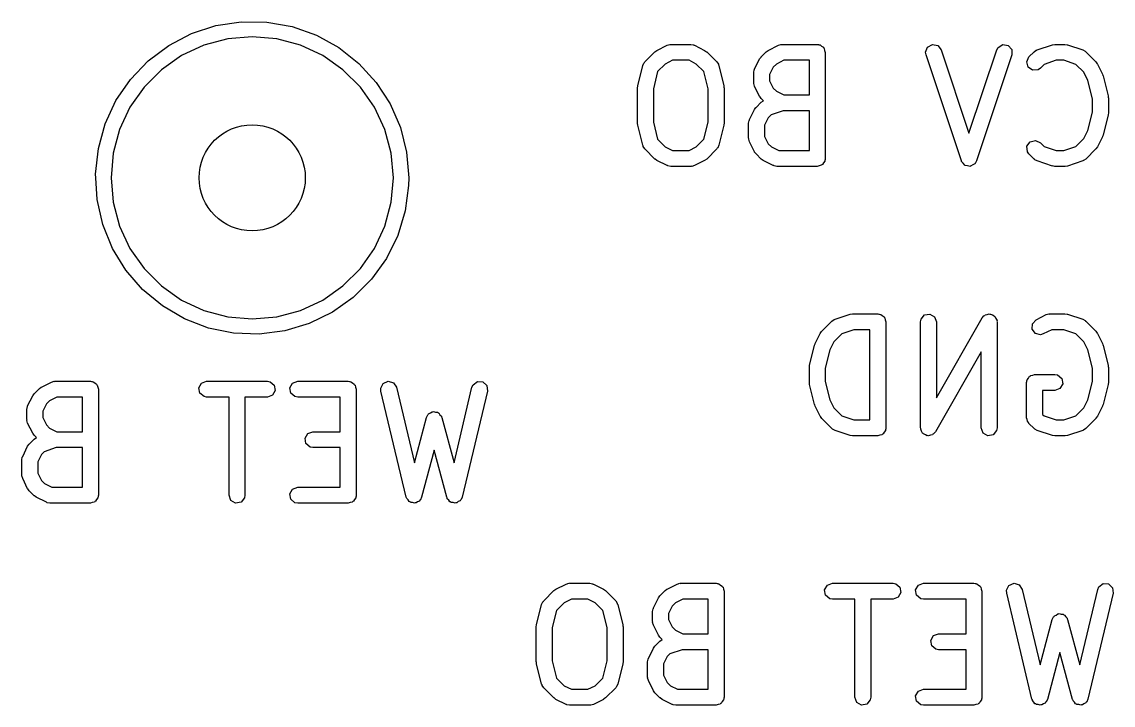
# Model space of a CAD drawing. Extents: x 62 to 228, y -146 to -46.
# Drawn here: x 208.01 to 218.29, y -136.42 to -129.97 of the extents above; entities that cross this region are included whole.
import ezdxf

# ---------------------------------------------------------------- set-up
doc = ezdxf.new("R2010")
doc.units = 0
doc.layers.add('BLACK', color=7, linetype='CONTINUOUS')

msp = doc.modelspace()

# ---------------------------------------------------------------- linework, layer by layer
at = {"layer": 'BLACK', "linetype": 'CONTINUOUS'}
for p, q in [((209.613, -130.085), (209.843, -130.01)), ((209.843, -130.01), (210.082, -129.974)), ((210.082, -129.974), (210.324, -129.977)), ((210.324, -129.977), (210.562, -130.019)), ((210.562, -130.019), (210.79, -130.1)), ((209.399, -130.197), (209.613, -130.085)), ((209.954, -130.135), (209.73, -130.195)), ((210.185, -130.115), (209.954, -130.135)), ((210.416, -130.135), (210.185, -130.115)), ((210.64, -130.195), (210.416, -130.135)), ((210.79, -130.1), (211.001, -130.216)), ((209.206, -130.342), (209.399, -130.197)), ((209.73, -130.195), (209.52, -130.293)), ((210.85, -130.293), (210.64, -130.195)), ((211.001, -130.216), (211.191, -130.366)), ((213.979, -130.257), (213.997, -130.244)), ((213.997, -130.244), (213.998, -130.243)), ((213.998, -130.243), (214.093, -130.195)), ((214.093, -130.195), (214.118, -130.188)), ((214.118, -130.188), (214.123, -130.189)), ((214.123, -130.189), (214.127, -130.187)), ((214.127, -130.187), (214.317, -130.187)), ((214.317, -130.187), (214.343, -130.192)), ((214.343, -130.192), (214.346, -130.195)), ((214.346, -130.195), (214.351, -130.195)), ((214.351, -130.195), (214.446, -130.243)), ((214.446, -130.243), (214.464, -130.256)), ((215.026, -130.257), (215.045, -130.244)), ((215.045, -130.244), (215.046, -130.243)), ((215.046, -130.243), (215.141, -130.195)), ((215.141, -130.195), (215.166, -130.188)), ((215.166, -130.188), (215.17, -130.189)), ((215.17, -130.189), (215.175, -130.187)), ((215.175, -130.187), (215.508, -130.187)), ((215.508, -130.187), (215.518, -130.189)), ((215.518, -130.189), (215.521, -130.189)), ((215.521, -130.189), (215.524, -130.19)), ((215.524, -130.19), (215.534, -130.192)), ((215.534, -130.192), (215.548, -130.204)), ((215.548, -130.204), (215.565, -130.214)), ((215.565, -130.214), (215.568, -130.221)), ((215.568, -130.221), (215.573, -130.225)), ((215.573, -130.225), (215.576, -130.244)), ((215.576, -130.244), (215.583, -130.262)), ((216.528, -130.26), (216.547, -130.213)), ((216.547, -130.213), (216.592, -130.188)), ((216.592, -130.188), (216.642, -130.198)), ((216.642, -130.198), (216.674, -130.239)), ((216.674, -130.239), (216.936, -131.025)), ((216.936, -131.025), (217.199, -130.239)), ((217.199, -130.239), (217.211, -130.216)), ((217.211, -130.216), (217.255, -130.189)), ((217.255, -130.189), (217.305, -130.196)), ((217.305, -130.196), (217.34, -130.235)), ((217.34, -130.235), (217.341, -130.286)), ((217.55, -130.257), (217.571, -130.242)), ((217.571, -130.242), (217.576, -130.242)), ((217.576, -130.242), (217.579, -130.239)), ((217.579, -130.239), (217.722, -130.191)), ((217.722, -130.191), (217.744, -130.188)), ((217.744, -130.188), (217.746, -130.187)), ((217.746, -130.187), (217.841, -130.187)), ((217.841, -130.187), (217.863, -130.191)), ((217.863, -130.191), (217.865, -130.191)), ((217.865, -130.191), (218.008, -130.239)), ((218.008, -130.239), (218.031, -130.251)), ((209.039, -130.517), (209.206, -130.342)), ((209.52, -130.293), (209.33, -130.426)), ((211.04, -130.426), (210.85, -130.293)), ((213.883, -130.352), (213.979, -130.257)), ((214.145, -130.337), (214.076, -130.372)), ((214.3, -130.337), (214.145, -130.337)), ((214.368, -130.372), (214.3, -130.337)), ((214.464, -130.256), (214.466, -130.257)), ((214.466, -130.257), (214.561, -130.352)), ((214.917, -130.419), (214.965, -130.324)), ((214.965, -130.324), (214.978, -130.306)), ((214.978, -130.306), (214.979, -130.305)), ((214.979, -130.305), (215.026, -130.257)), ((215.192, -130.337), (215.124, -130.372)), ((215.433, -130.337), (215.192, -130.337)), ((215.433, -130.664), (215.433, -130.337)), ((215.583, -130.262), (215.583, -131.262)), ((216.532, -130.286), (216.528, -130.26)), ((216.865, -131.286), (216.532, -130.286)), ((217.341, -130.286), (217.008, -131.286)), ((217.481, -130.351), (217.502, -130.305)), ((217.502, -130.305), (217.55, -130.257)), ((217.758, -130.337), (217.644, -130.376)), ((217.829, -130.337), (217.758, -130.337)), ((217.944, -130.376), (217.829, -130.337)), ((218.031, -130.251), (218.033, -130.255)), ((218.033, -130.255), (218.037, -130.257)), ((218.037, -130.257), (218.132, -130.352)), ((209.33, -130.426), (209.166, -130.59)), ((211.204, -130.59), (211.04, -130.426)), ((211.191, -130.366), (211.354, -130.545)), ((213.816, -130.578), (213.864, -130.387)), ((213.864, -130.387), (213.874, -130.363)), ((213.874, -130.363), (213.88, -130.359)), ((213.88, -130.359), (213.883, -130.352)), ((214.004, -130.444), (213.964, -130.605)), ((214.076, -130.372), (214.004, -130.444)), ((214.44, -130.444), (214.368, -130.372)), ((214.48, -130.605), (214.44, -130.444)), ((214.561, -130.352), (214.576, -130.374)), ((214.576, -130.374), (214.576, -130.381)), ((214.576, -130.381), (214.581, -130.387)), ((214.581, -130.387), (214.628, -130.578)), ((214.909, -130.453), (214.914, -130.427)), ((214.909, -130.548), (214.909, -130.453)), ((214.914, -130.427), (214.916, -130.424)), ((214.916, -130.424), (214.917, -130.419)), ((215.093, -130.402), (215.059, -130.471)), ((215.124, -130.372), (215.093, -130.402)), ((217.494, -130.401), (217.481, -130.351)), ((217.536, -130.43), (217.494, -130.401)), ((217.587, -130.426), (217.536, -130.43)), ((217.609, -130.411), (217.587, -130.426)), ((217.644, -130.376), (217.609, -130.411)), ((218.018, -130.45), (217.944, -130.376)), ((218.056, -130.527), (218.018, -130.45)), ((218.132, -130.352), (218.145, -130.371)), ((218.145, -130.371), (218.146, -130.372)), ((218.146, -130.372), (218.194, -130.467)), ((208.902, -130.716), (209.039, -130.517)), ((211.354, -130.545), (211.485, -130.748)), ((214.911, -130.552), (214.909, -130.548)), ((214.91, -130.557), (214.911, -130.552)), ((215.059, -130.471), (215.059, -130.53)), ((215.059, -130.53), (215.093, -130.599)), ((218.1, -130.7), (218.056, -130.527)), ((218.194, -130.467), (218.198, -130.479)), ((218.198, -130.479), (218.2, -130.482)), ((218.2, -130.482), (218.247, -130.673)), ((209.166, -130.59), (209.033, -130.78)), ((211.337, -130.78), (211.204, -130.59)), ((213.814, -130.596), (213.816, -130.581)), ((213.814, -130.929), (213.814, -130.596)), ((213.816, -130.581), (213.816, -130.578)), ((213.964, -130.605), (213.964, -130.92)), ((214.48, -130.92), (214.48, -130.605)), ((214.628, -130.578), (214.629, -130.592)), ((214.629, -130.592), (214.63, -130.596)), ((214.63, -130.596), (214.63, -130.929)), ((214.917, -130.582), (214.91, -130.557)), ((214.965, -130.677), (214.917, -130.582)), ((215.093, -130.599), (215.124, -130.629)), ((215.124, -130.629), (215.192, -130.664)), ((208.801, -130.936), (208.902, -130.716)), ((211.485, -130.748), (211.581, -130.97)), ((214.931, -130.781), (214.979, -130.733)), ((214.966, -130.678), (214.965, -130.677)), ((214.979, -130.696), (214.966, -130.678)), ((215, -130.718), (214.979, -130.696)), ((214.979, -130.733), (215, -130.718)), ((215, -130.718), (215, -130.718)), ((215.192, -130.664), (215.433, -130.664)), ((218.1, -130.825), (218.1, -130.7)), ((218.247, -130.673), (218.248, -130.688)), ((218.248, -130.688), (218.25, -130.691)), ((218.25, -130.691), (218.25, -130.834)), ((209.033, -130.78), (208.935, -130.99)), ((211.435, -130.99), (211.337, -130.78)), ((214.869, -130.896), (214.917, -130.8)), ((214.917, -130.8), (214.93, -130.782)), ((214.93, -130.782), (214.931, -130.781)), ((215.072, -130.852), (215.046, -130.878)), ((215.187, -130.814), (215.072, -130.852)), ((215.433, -130.814), (215.187, -130.814)), ((215.433, -131.187), (215.433, -130.814)), ((218.056, -130.998), (218.1, -130.825)), ((218.247, -130.852), (218.2, -131.042)), ((218.25, -130.834), (218.247, -130.849)), ((218.247, -130.849), (218.247, -130.852)), ((208.736, -131.169), (208.801, -130.936)), ((213.815, -130.932), (213.814, -130.929)), ((213.816, -130.947), (213.815, -130.932)), ((213.864, -131.138), (213.816, -130.947)), ((213.964, -130.92), (214.004, -131.081)), ((214.44, -131.081), (214.48, -130.92)), ((214.628, -130.947), (214.581, -131.138)), ((214.63, -130.929), (214.628, -130.944)), ((214.628, -130.944), (214.628, -130.947)), ((214.861, -130.929), (214.866, -130.903)), ((214.861, -131.072), (214.861, -130.929)), ((214.866, -130.903), (214.869, -130.9)), ((214.869, -130.9), (214.869, -130.896)), ((215.046, -130.878), (215.011, -130.947)), ((215.011, -130.947), (215.011, -131.054)), ((208.935, -130.99), (208.875, -131.214)), ((211.495, -131.214), (211.435, -130.99)), ((211.581, -130.97), (211.64, -131.204)), ((215.011, -131.054), (215.046, -131.123)), ((218.018, -131.075), (218.056, -130.998)), ((218.194, -131.058), (218.146, -131.153)), ((218.2, -131.042), (218.194, -131.054)), ((218.194, -131.054), (218.194, -131.058)), ((208.71, -131.409), (208.736, -131.169)), ((213.868, -131.144), (213.864, -131.138)), ((213.868, -131.151), (213.868, -131.144)), ((213.883, -131.173), (213.868, -131.151)), ((214.004, -131.081), (214.076, -131.153)), ((214.076, -131.153), (214.145, -131.187)), ((214.3, -131.187), (214.368, -131.153)), ((214.368, -131.153), (214.44, -131.081)), ((214.564, -131.166), (214.561, -131.173)), ((214.57, -131.162), (214.564, -131.166)), ((214.581, -131.138), (214.57, -131.162)), ((214.863, -131.076), (214.861, -131.072)), ((214.862, -131.08), (214.863, -131.076)), ((214.869, -131.105), (214.862, -131.08)), ((214.917, -131.201), (214.869, -131.105)), ((215.046, -131.123), (215.076, -131.153)), ((215.076, -131.153), (215.145, -131.187)), ((217.483, -131.148), (217.512, -131.106)), ((217.488, -131.199), (217.483, -131.148)), ((217.512, -131.106), (217.562, -131.092)), ((217.562, -131.092), (217.609, -131.114)), ((217.609, -131.114), (217.644, -131.149)), ((217.644, -131.149), (217.758, -131.187)), ((217.829, -131.187), (217.944, -131.149)), ((217.944, -131.149), (218.018, -131.075)), ((218.133, -131.171), (218.132, -131.173)), ((218.146, -131.153), (218.133, -131.171)), ((208.875, -131.214), (208.855, -131.445)), ((211.515, -131.445), (211.495, -131.214)), ((211.64, -131.204), (211.66, -131.445)), ((213.979, -131.268), (213.883, -131.173)), ((213.98, -131.268), (213.979, -131.268)), ((213.998, -131.282), (213.98, -131.268)), ((214.145, -131.187), (214.3, -131.187)), ((214.466, -131.268), (214.447, -131.281)), ((214.561, -131.173), (214.466, -131.268)), ((214.918, -131.202), (214.917, -131.201)), ((214.931, -131.22), (214.918, -131.202)), ((214.979, -131.268), (214.931, -131.22)), ((214.98, -131.268), (214.979, -131.268)), ((214.998, -131.282), (214.98, -131.268)), ((215.145, -131.187), (215.433, -131.187)), ((215.582, -131.275), (215.58, -131.278)), ((215.583, -131.262), (215.581, -131.272)), ((215.581, -131.272), (215.582, -131.275)), ((217.502, -131.22), (217.488, -131.199)), ((217.55, -131.268), (217.502, -131.22)), ((217.554, -131.27), (217.55, -131.268)), ((217.556, -131.274), (217.554, -131.27)), ((217.579, -131.286), (217.556, -131.274)), ((217.758, -131.187), (217.829, -131.187)), ((218.037, -131.268), (218.016, -131.283)), ((218.132, -131.173), (218.037, -131.268)), ((214.093, -131.329), (213.998, -131.282)), ((214.098, -131.33), (214.093, -131.329)), ((214.101, -131.333), (214.098, -131.33)), ((214.127, -131.337), (214.101, -131.333)), ((214.317, -131.337), (214.127, -131.337)), ((214.322, -131.336), (214.317, -131.337)), ((214.326, -131.337), (214.322, -131.336)), ((214.351, -131.329), (214.326, -131.337)), ((214.446, -131.282), (214.351, -131.329)), ((214.447, -131.281), (214.446, -131.282)), ((215.093, -131.329), (214.998, -131.282)), ((215.098, -131.33), (215.093, -131.329)), ((215.101, -131.333), (215.098, -131.33)), ((215.127, -131.337), (215.101, -131.333)), ((215.508, -131.337), (215.127, -131.337)), ((215.526, -131.331), (215.508, -131.337)), ((215.545, -131.327), (215.526, -131.331)), ((215.55, -131.322), (215.545, -131.327)), ((215.556, -131.32), (215.55, -131.322)), ((215.566, -131.303), (215.556, -131.32)), ((215.578, -131.288), (215.566, -131.303)), ((215.58, -131.278), (215.578, -131.288)), ((216.867, -131.288), (216.865, -131.286)), ((216.867, -131.29), (216.867, -131.288)), ((216.882, -131.308), (216.867, -131.29)), ((216.897, -131.326), (216.882, -131.308)), ((216.899, -131.327), (216.897, -131.326)), ((216.901, -131.328), (216.899, -131.327)), ((216.924, -131.332), (216.901, -131.328)), ((216.947, -131.337), (216.924, -131.332)), ((216.949, -131.336), (216.947, -131.337)), ((216.951, -131.336), (216.949, -131.336)), ((216.972, -131.323), (216.951, -131.336)), ((216.993, -131.312), (216.972, -131.323)), ((216.995, -131.309), (216.993, -131.31)), ((216.993, -131.31), (216.993, -131.312)), ((217.008, -131.286), (216.995, -131.309)), ((217.722, -131.334), (217.579, -131.286)), ((217.724, -131.333), (217.722, -131.334)), ((217.746, -131.337), (217.724, -131.333)), ((217.841, -131.337), (217.746, -131.337)), ((217.843, -131.337), (217.841, -131.337)), ((217.865, -131.334), (217.843, -131.337)), ((218.008, -131.286), (217.865, -131.334)), ((218.011, -131.283), (218.008, -131.286)), ((218.016, -131.283), (218.011, -131.283)), ((208.713, -131.445), (208.71, -131.409)), ((208.724, -131.65), (208.713, -131.445)), ((208.855, -131.445), (208.875, -131.676)), ((211.495, -131.676), (211.515, -131.445)), ((211.66, -131.445), (211.658, -131.517)), ((211.658, -131.517), (211.627, -131.757)), ((208.777, -131.886), (208.724, -131.65)), ((208.875, -131.676), (208.935, -131.9)), ((211.435, -131.9), (211.495, -131.676)), ((211.627, -131.757), (211.556, -131.988)), ((208.868, -132.11), (208.777, -131.886)), ((208.935, -131.9), (209.033, -132.11)), ((211.337, -132.11), (211.435, -131.9)), ((211.556, -131.988), (211.449, -132.205)), ((208.995, -132.316), (208.868, -132.11)), ((209.033, -132.11), (209.166, -132.3)), ((211.204, -132.3), (211.337, -132.11)), ((209.166, -132.3), (209.33, -132.464)), ((211.04, -132.464), (211.204, -132.3)), ((211.449, -132.205), (211.308, -132.401)), ((209.153, -132.499), (208.995, -132.316)), ((211.308, -132.401), (211.137, -132.572)), ((209.339, -132.653), (209.153, -132.499)), ((209.33, -132.464), (209.52, -132.597)), ((210.85, -132.597), (211.04, -132.464)), ((209.52, -132.597), (209.73, -132.695)), ((210.64, -132.695), (210.85, -132.597)), ((211.137, -132.572), (210.94, -132.712)), ((209.548, -132.775), (209.339, -132.653)), ((209.73, -132.695), (209.954, -132.755)), ((210.416, -132.755), (210.64, -132.695)), ((210.94, -132.712), (210.723, -132.818)), ((209.773, -132.861), (209.548, -132.775)), ((209.954, -132.755), (210.185, -132.775)), ((210.185, -132.775), (210.416, -132.755)), ((215.55, -132.892), (215.645, -132.797)), ((215.645, -132.797), (215.667, -132.782)), ((215.667, -132.782), (215.671, -132.782)), ((215.671, -132.782), (215.675, -132.779)), ((215.675, -132.779), (215.817, -132.731)), ((215.817, -132.731), (215.84, -132.728)), ((215.84, -132.728), (215.841, -132.727)), ((215.841, -132.727), (216.079, -132.727)), ((216.079, -132.727), (216.089, -132.729)), ((216.089, -132.729), (216.092, -132.729)), ((216.092, -132.729), (216.095, -132.73)), ((216.095, -132.73), (216.105, -132.732)), ((216.105, -132.732), (216.12, -132.744)), ((216.12, -132.744), (216.137, -132.754)), ((216.137, -132.754), (216.139, -132.761)), ((216.139, -132.761), (216.144, -132.765)), ((216.144, -132.765), (216.148, -132.784)), ((216.148, -132.784), (216.154, -132.802)), ((216.154, -132.802), (216.154, -133.802)), ((216.48, -132.802), (216.485, -132.777)), ((216.48, -133.802), (216.48, -132.802)), ((216.485, -132.777), (216.518, -132.737)), ((216.518, -132.737), (216.569, -132.729)), ((216.569, -132.729), (216.613, -132.754)), ((216.613, -132.754), (216.63, -132.802)), ((216.63, -133.52), (217.062, -132.765)), ((216.63, -132.802), (216.63, -133.52)), ((217.062, -132.765), (217.078, -132.745)), ((217.078, -132.745), (217.085, -132.743)), ((217.085, -132.743), (217.089, -132.737)), ((217.089, -132.737), (217.108, -132.734)), ((217.108, -132.734), (217.127, -132.727)), ((217.127, -132.727), (217.133, -132.73)), ((217.133, -132.73), (217.14, -132.729)), ((217.14, -132.729), (217.157, -132.738)), ((217.157, -132.738), (217.175, -132.745)), ((217.175, -132.745), (217.178, -132.751)), ((217.178, -132.751), (217.184, -132.754)), ((217.184, -132.754), (217.191, -132.772)), ((217.191, -132.772), (217.201, -132.789)), ((217.201, -132.789), (217.2, -132.796)), ((217.2, -132.796), (217.202, -132.802)), ((217.202, -132.802), (217.202, -133.802)), ((217.534, -132.82), (217.57, -132.783)), ((217.57, -132.783), (217.665, -132.735)), ((217.665, -132.735), (217.69, -132.728)), ((217.69, -132.728), (217.694, -132.729)), ((217.694, -132.729), (217.698, -132.727)), ((217.698, -132.727), (217.841, -132.727)), ((217.841, -132.727), (217.863, -132.731)), ((217.863, -132.731), (217.865, -132.731)), ((217.865, -132.731), (218.008, -132.779)), ((218.008, -132.779), (218.031, -132.791)), ((218.031, -132.791), (218.033, -132.795)), ((218.033, -132.795), (218.037, -132.797)), ((218.037, -132.797), (218.132, -132.892)), ((210.01, -132.91), (209.773, -132.861)), ((210.252, -132.918), (210.01, -132.91)), ((210.492, -132.888), (210.252, -132.918)), ((210.723, -132.818), (210.492, -132.888)), ((215.488, -133.007), (215.536, -132.912)), ((215.536, -132.912), (215.549, -132.894)), ((215.549, -132.894), (215.55, -132.892)), ((215.739, -132.916), (215.665, -132.99)), ((215.853, -132.877), (215.739, -132.916)), ((216.004, -132.877), (215.853, -132.877)), ((216.004, -133.727), (216.004, -132.877)), ((217.531, -132.871), (217.534, -132.82)), ((217.562, -132.913), (217.531, -132.871)), ((217.612, -132.925), (217.562, -132.913)), ((217.637, -132.917), (217.612, -132.925)), ((217.716, -132.877), (217.637, -132.917)), ((217.829, -132.877), (217.716, -132.877)), ((217.944, -132.916), (217.829, -132.877)), ((218.018, -132.99), (217.944, -132.916)), ((218.132, -132.892), (218.145, -132.911)), ((218.145, -132.911), (218.146, -132.912)), ((218.146, -132.912), (218.194, -133.007)), ((215.435, -133.213), (215.483, -133.022)), ((215.483, -133.022), (215.488, -133.01)), ((215.488, -133.01), (215.488, -133.007)), ((215.665, -132.99), (215.626, -133.067)), ((218.056, -133.067), (218.018, -132.99)), ((218.194, -133.007), (218.198, -133.019)), ((218.198, -133.019), (218.2, -133.022)), ((218.2, -133.022), (218.247, -133.213)), ((215.626, -133.067), (215.583, -133.24)), ((217.052, -133.085), (216.621, -133.84)), ((217.052, -133.802), (217.052, -133.085)), ((218.1, -133.24), (218.056, -133.067)), ((215.433, -133.231), (215.435, -133.216)), ((215.435, -133.216), (215.435, -133.213)), ((218.247, -133.213), (218.248, -133.228)), ((218.248, -133.228), (218.25, -133.231)), ((215.433, -133.374), (215.433, -133.231)), ((215.583, -133.24), (215.583, -133.365)), ((217.498, -133.333), (217.507, -133.316)), ((217.507, -133.316), (217.514, -133.314)), ((217.514, -133.314), (217.518, -133.309)), ((217.518, -133.309), (217.537, -133.305)), ((217.537, -133.305), (217.555, -133.299)), ((217.555, -133.299), (217.746, -133.299)), ((217.746, -133.299), (217.772, -133.303)), ((217.772, -133.303), (217.811, -133.336)), ((218.1, -133.365), (218.1, -133.24)), ((218.25, -133.231), (218.25, -133.374)), ((208.132, -133.48), (208.18, -133.432)), ((208.18, -133.432), (208.198, -133.419)), ((208.198, -133.419), (208.199, -133.418)), ((208.199, -133.418), (208.294, -133.37)), ((208.294, -133.37), (208.319, -133.363)), ((208.319, -133.363), (208.324, -133.364)), ((208.324, -133.364), (208.328, -133.362)), ((208.328, -133.362), (208.661, -133.362)), ((208.661, -133.362), (208.671, -133.364)), ((208.671, -133.364), (208.674, -133.364)), ((208.674, -133.364), (208.677, -133.365)), ((208.677, -133.365), (208.687, -133.367)), ((208.687, -133.367), (208.702, -133.379)), ((208.702, -133.379), (208.719, -133.389)), ((208.719, -133.389), (208.721, -133.396)), ((208.721, -133.396), (208.726, -133.4)), ((208.726, -133.4), (208.73, -133.419)), ((208.73, -133.419), (208.736, -133.437)), ((209.683, -133.424), (209.708, -133.38)), ((209.691, -133.475), (209.683, -133.424)), ((209.708, -133.38), (209.756, -133.362)), ((209.756, -133.362), (210.328, -133.362)), ((210.328, -133.362), (210.354, -133.367)), ((210.354, -133.367), (210.393, -133.4)), ((210.393, -133.4), (210.402, -133.45)), ((210.54, -133.424), (210.565, -133.38)), ((210.549, -133.475), (210.54, -133.424)), ((210.565, -133.38), (210.614, -133.362)), ((210.614, -133.362), (211.09, -133.362)), ((211.09, -133.362), (211.1, -133.364)), ((211.1, -133.364), (211.103, -133.364)), ((211.103, -133.364), (211.106, -133.365)), ((211.106, -133.365), (211.115, -133.367)), ((211.115, -133.367), (211.13, -133.379)), ((211.13, -133.379), (211.147, -133.389)), ((211.147, -133.389), (211.15, -133.396)), ((211.15, -133.396), (211.155, -133.4)), ((211.155, -133.4), (211.158, -133.419)), ((211.158, -133.419), (211.165, -133.437)), ((211.396, -133.429), (211.419, -133.383)), ((211.398, -133.455), (211.396, -133.429)), ((211.419, -133.383), (211.466, -133.363)), ((211.466, -133.363), (211.515, -133.377)), ((211.515, -133.377), (211.544, -133.42)), ((211.544, -133.42), (211.713, -134.131)), ((212.086, -134.131), (212.255, -133.42)), ((212.255, -133.42), (212.265, -133.396)), ((212.265, -133.396), (212.306, -133.366)), ((212.306, -133.366), (212.358, -133.369)), ((212.358, -133.369), (212.395, -133.404)), ((212.395, -133.404), (212.401, -133.455)), ((215.434, -133.377), (215.433, -133.374)), ((215.435, -133.392), (215.434, -133.377)), ((215.483, -133.582), (215.435, -133.392)), ((215.583, -133.365), (215.626, -133.538)), ((217.48, -133.374), (217.482, -133.364)), ((217.48, -133.707), (217.48, -133.374)), ((217.482, -133.361), (217.483, -133.358)), ((217.482, -133.364), (217.482, -133.361)), ((217.483, -133.358), (217.485, -133.348)), ((217.485, -133.348), (217.498, -133.333)), ((217.794, -133.431), (217.746, -133.449)), ((217.82, -133.387), (217.794, -133.431)), ((217.811, -133.336), (217.82, -133.387)), ((218.056, -133.538), (218.1, -133.365)), ((218.247, -133.392), (218.2, -133.582)), ((218.25, -133.374), (218.247, -133.389)), ((218.247, -133.389), (218.247, -133.392)), ((208.07, -133.594), (208.118, -133.499)), ((208.118, -133.499), (208.131, -133.481)), ((208.131, -133.481), (208.132, -133.48)), ((208.346, -133.512), (208.277, -133.547)), ((208.586, -133.512), (208.346, -133.512)), ((208.586, -133.839), (208.586, -133.512)), ((208.736, -133.437), (208.736, -134.437)), ((209.731, -133.508), (209.691, -133.475)), ((209.756, -133.512), (209.731, -133.508)), ((209.967, -133.512), (209.756, -133.512)), ((209.967, -134.437), (209.967, -133.512)), ((210.328, -133.512), (210.117, -133.512)), ((210.117, -133.512), (210.117, -134.437)), ((210.376, -133.495), (210.328, -133.512)), ((210.402, -133.45), (210.376, -133.495)), ((210.588, -133.508), (210.549, -133.475)), ((210.614, -133.512), (210.588, -133.508)), ((211.015, -133.512), (210.614, -133.512)), ((211.015, -133.839), (211.015, -133.512)), ((211.165, -133.437), (211.165, -134.437)), ((211.636, -134.455), (211.398, -133.455)), ((212.401, -133.455), (212.163, -134.455)), ((217.746, -133.449), (217.63, -133.449)), ((217.63, -133.449), (217.63, -133.676)), ((208.062, -133.628), (208.067, -133.602)), ((208.062, -133.723), (208.062, -133.628)), ((208.067, -133.602), (208.07, -133.599)), ((208.07, -133.599), (208.07, -133.594)), ((208.247, -133.577), (208.212, -133.646)), ((208.277, -133.547), (208.247, -133.577)), ((215.485, -133.585), (215.483, -133.582)), ((215.488, -133.598), (215.485, -133.585)), ((215.536, -133.693), (215.488, -133.598)), ((215.626, -133.538), (215.665, -133.615)), ((215.665, -133.615), (215.739, -133.689)), ((217.944, -133.689), (218.018, -133.615)), ((218.018, -133.615), (218.056, -133.538)), ((218.194, -133.598), (218.146, -133.693)), ((218.2, -133.582), (218.194, -133.594)), ((218.194, -133.594), (218.194, -133.598)), ((208.064, -133.727), (208.062, -133.723)), ((208.063, -133.732), (208.064, -133.727)), ((208.07, -133.757), (208.063, -133.732)), ((208.212, -133.646), (208.212, -133.705)), ((208.212, -133.705), (208.247, -133.774)), ((211.713, -134.131), (211.827, -133.704)), ((211.827, -133.704), (211.838, -133.68)), ((211.838, -133.68), (211.843, -133.676)), ((211.843, -133.676), (211.846, -133.67)), ((211.846, -133.67), (211.864, -133.662)), ((211.864, -133.662), (211.88, -133.651)), ((211.88, -133.651), (211.887, -133.651)), ((211.887, -133.651), (211.893, -133.648)), ((211.893, -133.648), (211.912, -133.653)), ((211.912, -133.653), (211.931, -133.655)), ((211.931, -133.655), (211.936, -133.66)), ((211.936, -133.66), (211.942, -133.662)), ((211.942, -133.662), (211.953, -133.678)), ((211.953, -133.678), (211.967, -133.691)), ((211.967, -133.691), (211.968, -133.698)), ((211.968, -133.698), (211.972, -133.704)), ((211.972, -133.704), (212.086, -134.131)), ((215.537, -133.694), (215.536, -133.693)), ((215.55, -133.713), (215.537, -133.694)), ((215.645, -133.808), (215.55, -133.713)), ((215.739, -133.689), (215.853, -133.727)), ((215.853, -133.727), (216.004, -133.727)), ((217.486, -133.723), (217.48, -133.707)), ((217.488, -133.739), (217.486, -133.723)), ((217.497, -133.752), (217.488, -133.739)), ((217.63, -133.676), (217.644, -133.689)), ((217.644, -133.689), (217.758, -133.727)), ((217.758, -133.727), (217.829, -133.727)), ((217.829, -133.727), (217.944, -133.689)), ((218.132, -133.713), (218.037, -133.808)), ((218.133, -133.711), (218.132, -133.713)), ((218.146, -133.693), (218.133, -133.711)), ((208.118, -133.852), (208.07, -133.757)), ((208.247, -133.774), (208.277, -133.804)), ((208.277, -133.804), (208.346, -133.839)), ((208.346, -133.839), (208.586, -133.839)), ((210.708, -133.856), (210.756, -133.839)), ((210.756, -133.839), (211.015, -133.839)), ((215.649, -133.81), (215.645, -133.808)), ((215.652, -133.814), (215.649, -133.81)), ((215.675, -133.826), (215.652, -133.814)), ((215.817, -133.874), (215.675, -133.826)), ((216.137, -133.843), (216.127, -133.86)), ((216.15, -133.828), (216.137, -133.843)), ((216.151, -133.818), (216.15, -133.828)), ((216.153, -133.815), (216.151, -133.818)), ((216.154, -133.802), (216.153, -133.812)), ((216.153, -133.812), (216.153, -133.815)), ((216.483, -133.809), (216.48, -133.802)), ((216.482, -133.816), (216.483, -133.809)), ((216.491, -133.832), (216.482, -133.816)), ((216.498, -133.851), (216.491, -133.832)), ((216.621, -133.84), (216.604, -133.86)), ((217.069, -133.851), (217.052, -133.802)), ((217.197, -133.828), (217.164, -133.867)), ((217.202, -133.802), (217.197, -133.828)), ((217.498, -133.755), (217.497, -133.752)), ((217.5, -133.756), (217.498, -133.755)), ((217.502, -133.76), (217.5, -133.756)), ((217.55, -133.808), (217.502, -133.76)), ((217.554, -133.81), (217.55, -133.808)), ((217.556, -133.814), (217.554, -133.81)), ((217.579, -133.826), (217.556, -133.814)), ((217.722, -133.874), (217.579, -133.826)), ((218.008, -133.826), (217.865, -133.874)), ((218.011, -133.823), (218.008, -133.826)), ((218.016, -133.823), (218.011, -133.823)), ((218.037, -133.808), (218.016, -133.823)), ((208.084, -133.956), (208.132, -133.908)), ((208.119, -133.853), (208.118, -133.852)), ((208.132, -133.871), (208.119, -133.853)), ((208.154, -133.893), (208.132, -133.871)), ((208.132, -133.908), (208.153, -133.893)), ((208.153, -133.893), (208.154, -133.893)), ((210.683, -133.901), (210.708, -133.856)), ((210.691, -133.951), (210.683, -133.901)), ((215.819, -133.873), (215.817, -133.874)), ((215.841, -133.877), (215.819, -133.873)), ((216.079, -133.877), (215.841, -133.877)), ((216.098, -133.871), (216.079, -133.877)), ((216.117, -133.867), (216.098, -133.871)), ((216.121, -133.862), (216.117, -133.867)), ((216.127, -133.86), (216.121, -133.862)), ((216.504, -133.854), (216.498, -133.851)), ((216.508, -133.86), (216.504, -133.854)), ((216.526, -133.867), (216.508, -133.86)), ((216.542, -133.876), (216.526, -133.867)), ((216.549, -133.875), (216.542, -133.876)), ((216.556, -133.877), (216.549, -133.875)), ((216.574, -133.871), (216.556, -133.877)), ((216.593, -133.867), (216.574, -133.871)), ((216.597, -133.862), (216.593, -133.867)), ((216.604, -133.86), (216.597, -133.862)), ((217.114, -133.876), (217.069, -133.851)), ((217.164, -133.867), (217.114, -133.876)), ((217.724, -133.873), (217.722, -133.874)), ((217.746, -133.877), (217.724, -133.873)), ((217.841, -133.877), (217.746, -133.877)), ((217.843, -133.877), (217.841, -133.877)), ((217.865, -133.874), (217.843, -133.877)), ((208.023, -134.071), (208.07, -133.975)), ((208.07, -133.975), (208.084, -133.957)), ((208.084, -133.957), (208.084, -133.956)), ((208.226, -134.027), (208.199, -134.053)), ((208.34, -133.989), (208.226, -134.027)), ((208.586, -133.989), (208.34, -133.989)), ((208.586, -134.362), (208.586, -133.989)), ((210.731, -133.984), (210.691, -133.951)), ((210.756, -133.989), (210.731, -133.984)), ((211.015, -133.989), (210.756, -133.989)), ((211.015, -134.362), (211.015, -133.989)), ((211.899, -134.014), (211.781, -134.457)), ((212.017, -134.457), (211.899, -134.014)), ((208.015, -134.104), (208.019, -134.078)), ((208.015, -134.247), (208.015, -134.104)), ((208.019, -134.078), (208.022, -134.075)), ((208.022, -134.075), (208.023, -134.071)), ((208.199, -134.053), (208.165, -134.122)), ((208.165, -134.122), (208.165, -134.229)), ((208.016, -134.251), (208.015, -134.247)), ((208.015, -134.255), (208.016, -134.251)), ((208.023, -134.28), (208.015, -134.255)), ((208.165, -134.229), (208.199, -134.298)), ((208.07, -134.376), (208.023, -134.28)), ((208.199, -134.298), (208.229, -134.328)), ((208.229, -134.328), (208.298, -134.362)), ((208.071, -134.377), (208.07, -134.376)), ((208.084, -134.395), (208.071, -134.377)), ((208.132, -134.443), (208.084, -134.395)), ((208.133, -134.443), (208.132, -134.443)), ((208.151, -134.457), (208.133, -134.443)), ((208.247, -134.504), (208.151, -134.457)), ((208.298, -134.362), (208.586, -134.362)), ((208.733, -134.453), (208.732, -134.463)), ((208.735, -134.45), (208.733, -134.453)), ((208.736, -134.437), (208.734, -134.447)), ((208.734, -134.447), (208.735, -134.45)), ((209.985, -134.486), (209.967, -134.437)), ((210.117, -134.437), (210.113, -134.463)), ((210.54, -134.424), (210.565, -134.38)), ((210.549, -134.475), (210.54, -134.424)), ((210.565, -134.38), (210.614, -134.362)), ((210.614, -134.362), (211.015, -134.362)), ((211.162, -134.453), (211.16, -134.463)), ((211.164, -134.45), (211.162, -134.453)), ((211.165, -134.437), (211.163, -134.447)), ((211.163, -134.447), (211.164, -134.45)), ((211.64, -134.461), (211.636, -134.455)), ((211.641, -134.469), (211.64, -134.461)), ((211.781, -134.457), (211.77, -134.48)), ((212.022, -134.463), (212.017, -134.457)), ((212.163, -134.455), (212.152, -134.479)), ((208.251, -134.505), (208.247, -134.504)), ((208.255, -134.508), (208.251, -134.505)), ((208.28, -134.512), (208.255, -134.508)), ((208.661, -134.512), (208.28, -134.512)), ((208.679, -134.506), (208.661, -134.512)), ((208.699, -134.502), (208.679, -134.506)), ((208.703, -134.497), (208.699, -134.502)), ((208.709, -134.495), (208.703, -134.497)), ((208.719, -134.478), (208.709, -134.495)), ((208.732, -134.463), (208.719, -134.478)), ((210.029, -134.511), (209.985, -134.486)), ((210.08, -134.502), (210.029, -134.511)), ((210.113, -134.463), (210.08, -134.502)), ((210.588, -134.508), (210.549, -134.475)), ((210.614, -134.512), (210.588, -134.508)), ((211.09, -134.512), (210.614, -134.512)), ((211.108, -134.506), (211.09, -134.512)), ((211.127, -134.502), (211.108, -134.506)), ((211.132, -134.497), (211.127, -134.502)), ((211.138, -134.495), (211.132, -134.497)), ((211.148, -134.478), (211.138, -134.495)), ((211.16, -134.463), (211.148, -134.478)), ((211.654, -134.482), (211.641, -134.469)), ((211.664, -134.498), (211.654, -134.482)), ((211.672, -134.5), (211.664, -134.498)), ((211.677, -134.505), (211.672, -134.5)), ((211.696, -134.507), (211.677, -134.505)), ((211.713, -134.512), (211.696, -134.507)), ((211.72, -134.509), (211.713, -134.512)), ((211.728, -134.51), (211.72, -134.509)), ((211.743, -134.499), (211.728, -134.51)), ((211.76, -134.492), (211.743, -134.499)), ((211.764, -134.485), (211.76, -134.492)), ((211.77, -134.48), (211.764, -134.485)), ((212.023, -134.471), (212.022, -134.463)), ((212.036, -134.484), (212.023, -134.471)), ((212.047, -134.499), (212.036, -134.484)), ((212.054, -134.501), (212.047, -134.499)), ((212.06, -134.506), (212.054, -134.501)), ((212.078, -134.507), (212.06, -134.506)), ((212.096, -134.512), (212.078, -134.507)), ((212.103, -134.509), (212.096, -134.512)), ((212.111, -134.509), (212.103, -134.509)), ((212.126, -134.498), (212.111, -134.509)), ((212.143, -134.49), (212.126, -134.498)), ((212.146, -134.483), (212.143, -134.49)), ((212.152, -134.479), (212.146, -134.483)), ((213.046, -135.323), (213.141, -135.275)), ((213.141, -135.275), (213.166, -135.268)), ((213.166, -135.268), (213.17, -135.269)), ((213.17, -135.269), (213.175, -135.267)), ((213.175, -135.267), (213.365, -135.267)), ((213.365, -135.267), (213.391, -135.272)), ((213.391, -135.272), (213.394, -135.275)), ((213.394, -135.275), (213.399, -135.275)), ((213.399, -135.275), (213.494, -135.323)), ((214.093, -135.323), (214.189, -135.275)), ((214.189, -135.275), (214.214, -135.268)), ((214.214, -135.268), (214.218, -135.269)), ((214.218, -135.269), (214.222, -135.267)), ((214.222, -135.267), (214.555, -135.267)), ((214.555, -135.267), (214.565, -135.269)), ((214.565, -135.269), (214.569, -135.269)), ((214.569, -135.269), (214.571, -135.27)), ((214.571, -135.27), (214.581, -135.272)), ((214.581, -135.272), (214.596, -135.284)), ((214.596, -135.284), (214.613, -135.294)), ((215.603, -135.285), (215.651, -135.267)), ((215.651, -135.267), (216.222, -135.267)), ((216.222, -135.267), (216.248, -135.272)), ((216.248, -135.272), (216.287, -135.305)), ((216.46, -135.285), (216.508, -135.267)), ((216.508, -135.267), (216.984, -135.267)), ((216.984, -135.267), (216.994, -135.269)), ((216.994, -135.269), (216.997, -135.269)), ((216.997, -135.269), (217, -135.27)), ((217, -135.27), (217.01, -135.272)), ((217.01, -135.272), (217.025, -135.284)), ((217.025, -135.284), (217.041, -135.294)), ((217.313, -135.288), (217.361, -135.268)), ((217.361, -135.268), (217.41, -135.282)), ((217.41, -135.282), (217.438, -135.325)), ((218.16, -135.301), (218.201, -135.271)), ((218.201, -135.271), (218.252, -135.274)), ((218.252, -135.274), (218.289, -135.309)), ((212.931, -135.432), (213.026, -135.337)), ((213.026, -135.337), (213.045, -135.324)), ((213.045, -135.324), (213.046, -135.323)), ((213.494, -135.323), (213.512, -135.336)), ((213.512, -135.336), (213.513, -135.337)), ((213.513, -135.337), (213.609, -135.432)), ((214.012, -135.404), (214.026, -135.386)), ((214.026, -135.385), (214.074, -135.337)), ((214.026, -135.386), (214.026, -135.385)), ((214.074, -135.337), (214.092, -135.324)), ((214.092, -135.324), (214.093, -135.323)), ((214.613, -135.294), (214.615, -135.301)), ((214.615, -135.301), (214.62, -135.305)), ((214.62, -135.305), (214.624, -135.324)), ((214.624, -135.324), (214.63, -135.342)), ((214.63, -135.342), (214.63, -136.342)), ((215.577, -135.329), (215.603, -135.285)), ((215.586, -135.38), (215.577, -135.329)), ((215.625, -135.413), (215.586, -135.38)), ((216.296, -135.355), (216.27, -135.4)), ((216.287, -135.305), (216.296, -135.355)), ((216.434, -135.329), (216.46, -135.285)), ((216.443, -135.38), (216.434, -135.329)), ((216.482, -135.413), (216.443, -135.38)), ((217.041, -135.294), (217.044, -135.301)), ((217.044, -135.301), (217.049, -135.305)), ((217.049, -135.305), (217.052, -135.324)), ((217.052, -135.324), (217.059, -135.342)), ((217.059, -135.342), (217.059, -136.342)), ((217.29, -135.334), (217.313, -135.288)), ((217.292, -135.36), (217.29, -135.334)), ((217.53, -136.36), (217.292, -135.36)), ((217.438, -135.325), (217.607, -136.036)), ((217.98, -136.036), (218.149, -135.325)), ((218.295, -135.36), (218.057, -136.36)), ((218.149, -135.325), (218.16, -135.301)), ((218.289, -135.309), (218.295, -135.36)), ((212.864, -135.658), (212.911, -135.467)), ((212.911, -135.467), (212.922, -135.443)), ((212.922, -135.443), (212.928, -135.439)), ((212.928, -135.439), (212.931, -135.432)), ((213.124, -135.452), (213.052, -135.524)), ((213.192, -135.417), (213.124, -135.452)), ((213.347, -135.417), (213.192, -135.417)), ((213.416, -135.452), (213.347, -135.417)), ((213.488, -135.524), (213.416, -135.452)), ((213.609, -135.432), (213.623, -135.454)), ((213.623, -135.454), (213.624, -135.461)), ((213.624, -135.461), (213.628, -135.467)), ((213.628, -135.467), (213.676, -135.658)), ((213.965, -135.499), (214.012, -135.404)), ((214.141, -135.482), (214.107, -135.551)), ((214.171, -135.452), (214.141, -135.482)), ((214.24, -135.417), (214.171, -135.452)), ((214.48, -135.417), (214.24, -135.417)), ((214.48, -135.744), (214.48, -135.417)), ((215.651, -135.417), (215.625, -135.413)), ((215.861, -135.417), (215.651, -135.417)), ((215.861, -136.342), (215.861, -135.417)), ((216.222, -135.417), (216.011, -135.417)), ((216.011, -135.417), (216.011, -136.342)), ((216.27, -135.4), (216.222, -135.417)), ((216.508, -135.417), (216.482, -135.413)), ((216.909, -135.417), (216.508, -135.417)), ((216.909, -135.744), (216.909, -135.417)), ((213.052, -135.524), (213.011, -135.685)), ((213.528, -135.685), (213.488, -135.524)), ((213.957, -135.533), (213.961, -135.507)), ((213.957, -135.628), (213.957, -135.533)), ((213.961, -135.507), (213.964, -135.504)), ((213.964, -135.504), (213.965, -135.499)), ((214.107, -135.551), (214.107, -135.61)), ((217.721, -135.609), (217.732, -135.585)), ((217.732, -135.585), (217.738, -135.581)), ((217.738, -135.581), (217.741, -135.575)), ((217.741, -135.575), (217.758, -135.567)), ((217.758, -135.567), (217.774, -135.556)), ((217.774, -135.556), (217.781, -135.556)), ((217.781, -135.556), (217.787, -135.553)), ((217.787, -135.553), (217.806, -135.558)), ((217.806, -135.558), (217.825, -135.56)), ((217.825, -135.56), (217.83, -135.565)), ((217.83, -135.565), (217.837, -135.567)), ((217.837, -135.567), (217.848, -135.583)), ((217.848, -135.583), (217.862, -135.596)), ((212.861, -135.676), (212.864, -135.661)), ((212.861, -136.009), (212.861, -135.676)), ((212.864, -135.661), (212.864, -135.658)), ((213.011, -135.685), (213.011, -136)), ((213.528, -136), (213.528, -135.685)), ((213.676, -135.658), (213.677, -135.672)), ((213.677, -135.672), (213.678, -135.676)), ((213.678, -135.676), (213.678, -136.009)), ((213.958, -135.632), (213.957, -135.628)), ((213.957, -135.637), (213.958, -135.632)), ((213.965, -135.662), (213.957, -135.637)), ((214.012, -135.757), (213.965, -135.662)), ((214.107, -135.61), (214.141, -135.679)), ((214.141, -135.679), (214.171, -135.709)), ((217.607, -136.036), (217.721, -135.609)), ((217.862, -135.596), (217.862, -135.603)), ((217.862, -135.603), (217.866, -135.609)), ((217.866, -135.609), (217.98, -136.036)), ((214.013, -135.758), (214.012, -135.757)), ((214.026, -135.776), (214.013, -135.758)), ((214.048, -135.798), (214.026, -135.776)), ((214.026, -135.813), (214.048, -135.798)), ((214.048, -135.798), (214.048, -135.798)), ((214.171, -135.709), (214.24, -135.744)), ((214.24, -135.744), (214.48, -135.744)), ((216.577, -135.806), (216.603, -135.761)), ((216.603, -135.761), (216.651, -135.744)), ((216.651, -135.744), (216.909, -135.744)), ((213.917, -135.976), (213.965, -135.88)), ((213.965, -135.88), (213.978, -135.862)), ((213.978, -135.862), (213.979, -135.861)), ((213.979, -135.861), (214.026, -135.813)), ((214.234, -135.894), (214.12, -135.932)), ((214.48, -135.894), (214.234, -135.894)), ((214.48, -136.267), (214.48, -135.894)), ((216.586, -135.856), (216.577, -135.806)), ((216.625, -135.889), (216.586, -135.856)), ((216.651, -135.894), (216.625, -135.889)), ((216.909, -135.894), (216.651, -135.894)), ((216.909, -136.267), (216.909, -135.894)), ((213.011, -136), (213.052, -136.161)), ((213.488, -136.161), (213.528, -136)), ((213.909, -136.009), (213.914, -135.983)), ((213.914, -135.983), (213.916, -135.98)), ((213.916, -135.98), (213.917, -135.976)), ((214.093, -135.958), (214.059, -136.027)), ((214.12, -135.932), (214.093, -135.958)), ((217.794, -135.919), (217.676, -136.362)), ((217.912, -136.362), (217.794, -135.919)), ((212.863, -136.012), (212.861, -136.009)), ((212.864, -136.027), (212.863, -136.012)), ((212.911, -136.218), (212.864, -136.027)), ((213.676, -136.027), (213.628, -136.218)), ((213.678, -136.009), (213.675, -136.024)), ((213.675, -136.024), (213.676, -136.027)), ((213.909, -136.152), (213.909, -136.009)), ((214.059, -136.027), (214.059, -136.134)), ((213.052, -136.161), (213.124, -136.233)), ((213.416, -136.233), (213.488, -136.161)), ((213.911, -136.156), (213.909, -136.152)), ((213.91, -136.16), (213.911, -136.156)), ((213.917, -136.185), (213.91, -136.16)), ((213.965, -136.281), (213.917, -136.185)), ((214.059, -136.134), (214.093, -136.203)), ((214.093, -136.203), (214.124, -136.233)), ((212.915, -136.224), (212.911, -136.218)), ((212.916, -136.231), (212.915, -136.224)), ((212.931, -136.253), (212.916, -136.231)), ((213.026, -136.348), (212.931, -136.253)), ((213.124, -136.233), (213.192, -136.267)), ((213.192, -136.267), (213.347, -136.267)), ((213.347, -136.267), (213.416, -136.233)), ((213.609, -136.253), (213.513, -136.348)), ((213.612, -136.246), (213.609, -136.253)), ((213.618, -136.242), (213.612, -136.246)), ((213.628, -136.218), (213.618, -136.242)), ((213.966, -136.282), (213.965, -136.281)), ((213.979, -136.3), (213.966, -136.282)), ((214.026, -136.348), (213.979, -136.3)), ((214.124, -136.233), (214.192, -136.267)), ((214.192, -136.267), (214.48, -136.267)), ((216.434, -136.329), (216.46, -136.285)), ((216.46, -136.285), (216.508, -136.267)), ((216.508, -136.267), (216.909, -136.267)), ((213.028, -136.348), (213.026, -136.348)), ((213.046, -136.362), (213.028, -136.348)), ((213.141, -136.409), (213.046, -136.362)), ((213.145, -136.41), (213.141, -136.409)), ((213.149, -136.413), (213.145, -136.41)), ((213.175, -136.417), (213.149, -136.413)), ((213.399, -136.409), (213.374, -136.417)), ((213.494, -136.362), (213.399, -136.409)), ((213.495, -136.361), (213.494, -136.362)), ((213.513, -136.348), (213.495, -136.361)), ((214.028, -136.348), (214.026, -136.348)), ((214.046, -136.362), (214.028, -136.348)), ((214.141, -136.409), (214.046, -136.362)), ((214.145, -136.41), (214.141, -136.409)), ((214.149, -136.413), (214.145, -136.41)), ((214.175, -136.417), (214.149, -136.413)), ((214.574, -136.411), (214.555, -136.417)), ((214.593, -136.407), (214.574, -136.411)), ((214.597, -136.402), (214.593, -136.407)), ((214.604, -136.4), (214.597, -136.402)), ((214.613, -136.383), (214.604, -136.4)), ((214.626, -136.368), (214.613, -136.383)), ((214.628, -136.358), (214.626, -136.368)), ((214.629, -136.355), (214.628, -136.358)), ((214.63, -136.342), (214.629, -136.352)), ((214.629, -136.352), (214.629, -136.355)), ((215.879, -136.391), (215.861, -136.342)), ((215.923, -136.416), (215.879, -136.391)), ((215.974, -136.407), (215.923, -136.416)), ((216.007, -136.368), (215.974, -136.407)), ((216.011, -136.342), (216.007, -136.368)), ((216.443, -136.38), (216.434, -136.329)), ((216.482, -136.413), (216.443, -136.38)), ((216.508, -136.417), (216.482, -136.413)), ((217.002, -136.411), (216.984, -136.417)), ((217.022, -136.407), (217.002, -136.411)), ((217.026, -136.402), (217.022, -136.407)), ((217.032, -136.4), (217.026, -136.402)), ((217.042, -136.383), (217.032, -136.4)), ((217.055, -136.368), (217.042, -136.383)), ((217.056, -136.358), (217.055, -136.368)), ((217.058, -136.355), (217.056, -136.358)), ((217.059, -136.342), (217.057, -136.352)), ((217.057, -136.352), (217.058, -136.355)), ((217.534, -136.366), (217.53, -136.36)), ((217.535, -136.374), (217.534, -136.366)), ((217.548, -136.387), (217.535, -136.374)), ((217.558, -136.403), (217.548, -136.387)), ((217.566, -136.405), (217.558, -136.403)), ((217.571, -136.41), (217.566, -136.405)), ((217.59, -136.412), (217.571, -136.41)), ((217.608, -136.417), (217.59, -136.412)), ((217.615, -136.414), (217.608, -136.417)), ((217.623, -136.415), (217.615, -136.414)), ((217.638, -136.404), (217.623, -136.415)), ((217.655, -136.397), (217.638, -136.404)), ((217.658, -136.39), (217.655, -136.397)), ((217.665, -136.385), (217.658, -136.39)), ((217.676, -136.362), (217.665, -136.385)), ((217.916, -136.368), (217.912, -136.362)), ((217.917, -136.376), (217.916, -136.368)), ((217.93, -136.389), (217.917, -136.376)), ((217.941, -136.404), (217.93, -136.389)), ((217.949, -136.406), (217.941, -136.404)), ((217.954, -136.411), (217.949, -136.406)), ((217.973, -136.412), (217.954, -136.411)), ((217.99, -136.417), (217.973, -136.412)), ((217.998, -136.414), (217.99, -136.417)), ((218.005, -136.414), (217.998, -136.414)), ((218.02, -136.403), (218.005, -136.414)), ((218.037, -136.395), (218.02, -136.403)), ((218.04, -136.388), (218.037, -136.395)), ((218.047, -136.384), (218.04, -136.388)), ((218.057, -136.36), (218.047, -136.384)), ((213.365, -136.417), (213.175, -136.417)), ((213.369, -136.416), (213.365, -136.417)), ((213.374, -136.417), (213.369, -136.416)), ((214.555, -136.417), (214.175, -136.417)), ((216.984, -136.417), (216.508, -136.417))]:
    msp.add_line(p, q, dxfattribs=at)
at = {"layer": 'BLACK'}
msp.add_circle((210.185, -131.445), 0.5, dxfattribs=at)

doc.saveas('drawing.dxf')
